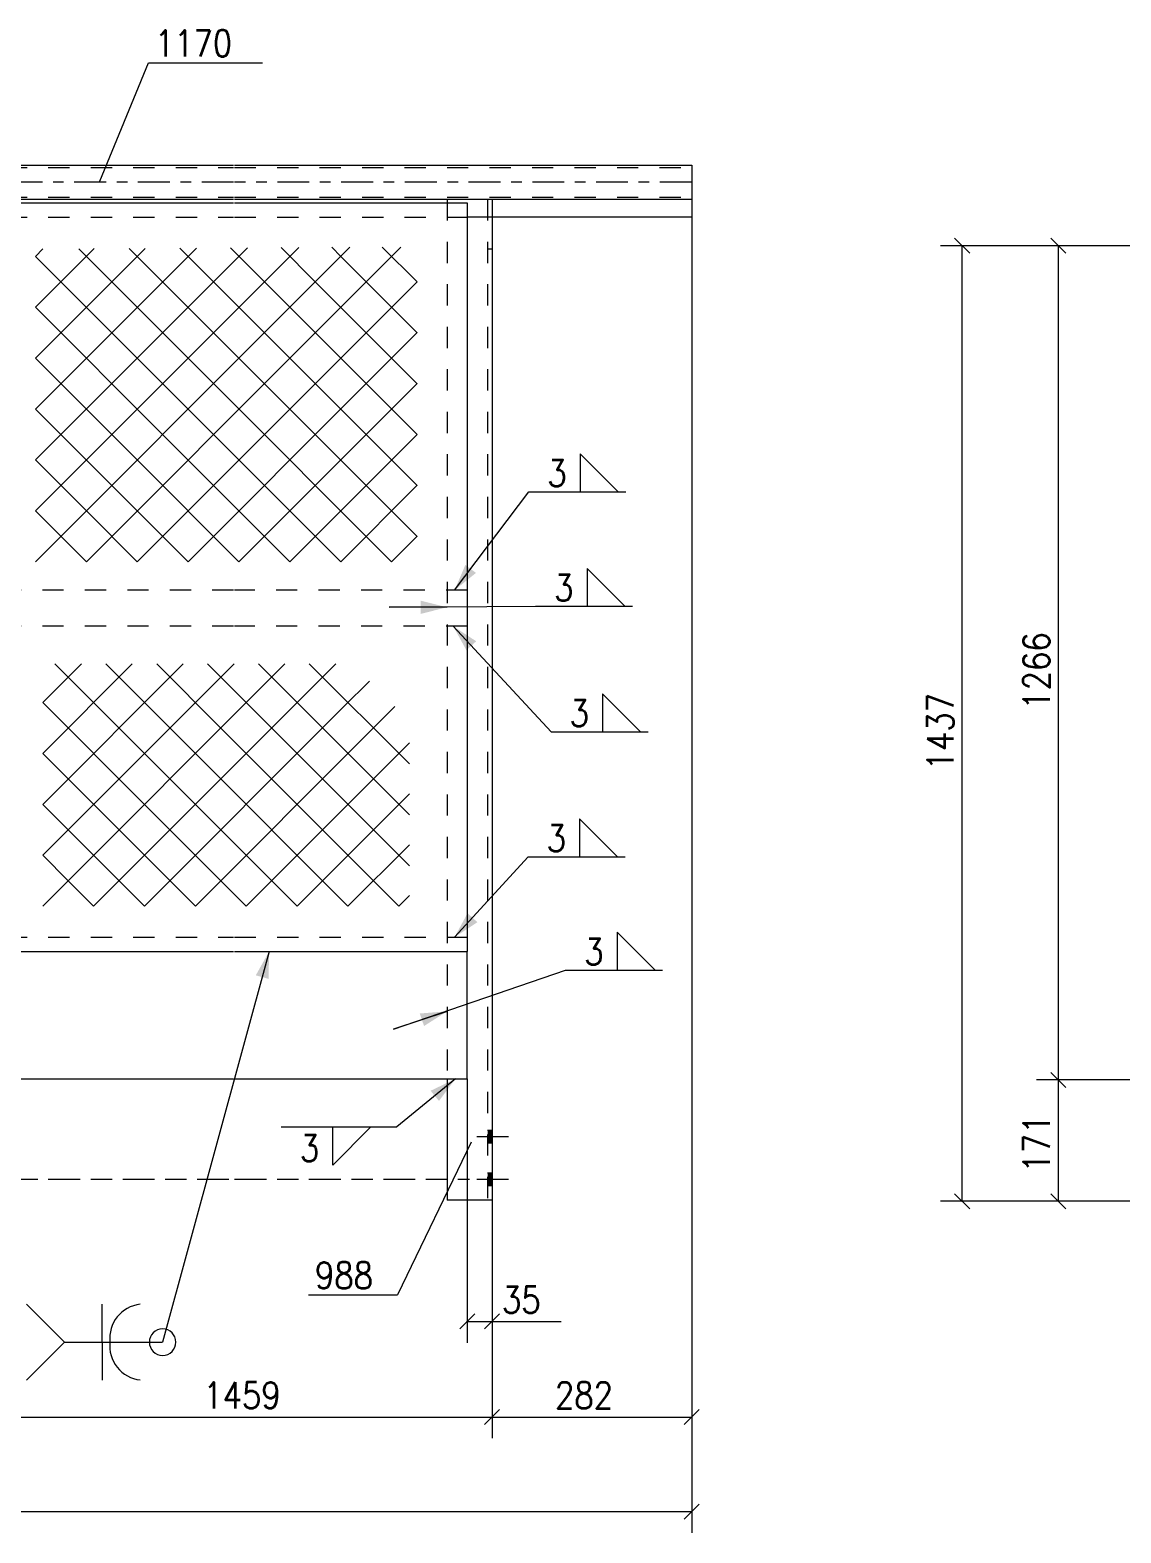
# Model space of a CAD drawing. Header units: millimetres. Extents: x 5 to 846, y 5 to 599.
# Drawn here: x 198.9 to 301.6, y 256.1 to 397.5 of the extents above; entities that cross this region are included whole.
import ezdxf

# ---------------------------------------------------------------- set-up
doc = ezdxf.new("R2010")
doc.units = ezdxf.units.MM
for name, pattern in [('XKITLINE00', [0]), ('XKITLINE02', [4, 2, -2]), ('XKITLINE03', [6, 3, -1, 1, -1]), ('XKITLINE06', [7, 3, -1, 2, -1])]:
    doc.linetypes.add(name, pattern=pattern)
for name, color, linetype, lineweight in [('Cota', 4, 'Continuous', 0), ('Marca da peça', 2, 'Continuous', 0), ('Objeto gráfico', 3, 'Continuous', 0), ('Parafuso', 3, 'Continuous', 0), ('Peça', 2, 'Continuous', 0), ('Solda', 1, 'Continuous', 0)]:
    doc.layers.add(name, color=color, linetype=linetype, lineweight=lineweight)
doc.styles.add('ROMANS', font='ROMANS__.TTF')
doc.styles.add('SIMPLEX', font='SIMPLEX_.TTF')

# ---------------------------------------------------------------- blocks, each defined once
blk = doc.blocks.new('*A52')
at = {"layer": 'Peça', "color": 4, "linetype": 'XKITLINE00', "lineweight": 0}
for p, q in [((82.42, 384.83), (126.96, 384.83)), ((82.42, 381.61), (82.42, 384.83)), ((127.06, 384.83), (172.51, 384.83)), ((172.61, 384.83), (218.05, 384.83)), ((218.15, 384.83), (261.18, 384.83)), ((261.18, 384.83), (261.18, 381.61))]:
    blk.add_line(p, q, dxfattribs=at)
at = {"layer": 'Peça', "color": 7, "linetype": 'XKITLINE02', "lineweight": 0}
for p, q in [((82.42, 384.61), (126.96, 384.61)), ((127.06, 384.61), (172.51, 384.61)), ((172.61, 384.61), (218.05, 384.61)), ((218.15, 384.61), (261.18, 384.61)), ((82.42, 381.82), (126.96, 381.82)), ((82.42, 381.61), (126.96, 381.61)), ((127.06, 381.82), (172.51, 381.82)), ((127.06, 381.61), (172.51, 381.61)), ((172.61, 381.82), (218.05, 381.82)), ((172.61, 381.61), (218.05, 381.61)), ((218.15, 381.82), (261.18, 381.82)), ((218.15, 381.61), (261.18, 381.61))]:
    blk.add_line(p, q, dxfattribs=at)
at = {"layer": 'Peça', "color": 7, "linetype": 'XKITLINE03', "lineweight": 0}
for p, q in [((126.96, 383.22), (82.42, 383.22)), ((172.51, 383.22), (127.06, 383.22)), ((218.05, 383.22), (172.61, 383.22)), ((261.18, 383.22), (218.15, 383.22))]:
    blk.add_line(p, q, dxfattribs=at)
blk = doc.blocks.new('*A55')
at = {"layer": 'Peça', "color": 7, "linetype": 'XKITLINE02', "lineweight": 0}
for p, q in [((238.15, 381.61), (242.39, 381.61)), ((238.15, 381.61), (238.15, 298.83)), ((241.96, 381.61), (241.96, 287.41)), ((242.39, 381.61), (242.39, 379.94)), ((241.96, 376.94), (242.39, 376.94))]:
    blk.add_line(p, q, dxfattribs=at)
at = {"layer": 'Peça', "color": 4, "linetype": 'XKITLINE00', "lineweight": 0}
for p, q in [((242.39, 379.94), (242.39, 287.41)), ((238.15, 298.83), (238.15, 287.41)), ((242.39, 287.41), (238.15, 287.41))]:
    blk.add_line(p, q, dxfattribs=at)
blk = doc.blocks.new('*A56')
at = {"layer": 'Parafuso'}
for points in [[(242.39, 292.81), (241.96, 292.81), (241.96, 294.01), (242.39, 294.01)], [(242.39, 288.81), (241.96, 288.81), (241.96, 290.01), (242.39, 290.01)]]:
    blk.add_hatch(color=7, dxfattribs=at).paths.add_polyline_path(points, flags=17)
at = {"layer": 'Parafuso', "color": 7, "linetype": 'XKITLINE00', "lineweight": 0}
for p, q in [((240.96, 293.41), (243.92, 293.41)), ((241.96, 294.01), (242.39, 294.01)), ((241.96, 292.81), (242.39, 292.81)), ((241.96, 290.01), (242.39, 290.01)), ((240.96, 289.41), (243.92, 289.41)), ((241.96, 288.81), (242.39, 288.81))]:
    blk.add_line(p, q, dxfattribs=at)
blk = doc.blocks.new('*A57')
at = {"layer": 'Peça', "color": 7, "linetype": 'XKITLINE02', "lineweight": 0}
for p, q in [((103.55, 310.83), (103.55, 312.16)), ((103.55, 312.16), (126.96, 312.16)), ((127.06, 312.16), (172.51, 312.16)), ((172.61, 312.16), (218.05, 312.16)), ((218.15, 312.16), (240.05, 312.16)), ((240.05, 312.16), (240.05, 310.83))]:
    blk.add_line(p, q, dxfattribs=at)
at = {"layer": 'Peça', "color": 4, "linetype": 'XKITLINE00', "lineweight": 0}
for p, q in [((103.55, 310.83), (103.55, 298.83)), ((240.05, 298.83), (240.05, 310.83)), ((103.55, 298.83), (126.96, 298.83)), ((127.06, 298.83), (172.51, 298.83)), ((172.61, 298.83), (218.05, 298.83)), ((218.15, 298.83), (240.05, 298.83))]:
    blk.add_line(p, q, dxfattribs=at)
blk = doc.blocks.new('*A58')
at = {"layer": 'Peça', "color": 4, "linetype": 'XKITLINE00', "lineweight": 0}
for p, q in [((103.55, 381.27), (126.96, 381.27)), ((103.55, 381.27), (103.55, 310.83)), ((127.06, 381.27), (172.51, 381.27)), ((172.61, 381.27), (218.05, 381.27)), ((218.15, 381.27), (240.05, 381.27)), ((240.05, 381.27), (240.05, 310.83)), ((103.55, 310.83), (126.96, 310.83)), ((127.06, 310.83), (172.51, 310.83)), ((172.61, 310.83), (218.05, 310.83)), ((218.15, 310.83), (240.05, 310.83))]:
    blk.add_line(p, q, dxfattribs=at)
blk = doc.blocks.new('*A59')
at = {"layer": 'Peça', "color": 7, "linetype": 'XKITLINE02', "lineweight": 0}
for p, q in [((126.96, 344.83), (103.55, 344.83)), ((103.55, 344.83), (103.55, 341.43)), ((172.51, 344.83), (127.06, 344.83)), ((218.05, 344.83), (172.61, 344.83)), ((240.05, 344.83), (218.15, 344.83)), ((240.05, 344.83), (240.05, 341.43)), ((126.96, 341.43), (103.55, 341.43)), ((172.51, 341.43), (127.06, 341.43)), ((218.05, 341.43), (172.61, 341.43)), ((240.05, 341.43), (218.15, 341.43))]:
    blk.add_line(p, q, dxfattribs=at)
blk = doc.blocks.new('*A60')
at = {"layer": 'Peça', "color": 4, "linetype": 'XKITLINE00', "lineweight": 0}
for p, q in [((82.42, 381.61), (126.96, 381.61)), ((82.42, 381.61), (82.42, 379.94)), ((127.06, 381.61), (172.51, 381.61)), ((172.61, 381.61), (218.05, 381.61)), ((218.15, 381.61), (261.18, 381.61)), ((261.18, 381.61), (261.18, 379.94)), ((82.42, 379.94), (103.55, 379.94)), ((261.18, 379.94), (240.05, 379.94))]:
    blk.add_line(p, q, dxfattribs=at)
at = {"layer": 'Peça', "color": 7, "linetype": 'XKITLINE02', "lineweight": 0}
for p, q in [((103.55, 379.94), (126.96, 379.94)), ((127.06, 379.94), (172.51, 379.94)), ((172.61, 379.94), (218.05, 379.94)), ((218.15, 379.94), (240.05, 379.94))]:
    blk.add_line(p, q, dxfattribs=at)
blk = doc.blocks.new('*A123')
at = {"layer": 'Objeto gráfico', "color": 7, "linetype": 'XKITLINE06', "lineweight": 0}
for p, q in [((107.28, 289.41), (126.96, 289.41)), ((127.06, 289.41), (172.51, 289.41)), ((172.61, 289.41), (218.05, 289.41)), ((218.15, 289.41), (240.27, 289.41))]:
    blk.add_line(p, q, dxfattribs=at)
blk = doc.blocks.new('*A126')
at = {"layer": 'Objeto gráfico', "color": 2, "linetype": 'XKITLINE00', "lineweight": 0}
for p, q in [((199.4, 361.87), (214.55, 377.02)), ((199.4, 366.66), (209.73, 376.99)), ((199.4, 371.45), (204.92, 376.97)), ((199.4, 376.24), (200.1, 376.94)), ((213.77, 361.87), (199.4, 376.24)), ((216.16, 364.27), (203.47, 376.96)), ((218.56, 366.66), (208.23, 376.99)), ((220.95, 369.05), (213, 377.01)), ((223.35, 371.45), (217.76, 377.04)), ((218.18, 375.86), (219.37, 377.05)), ((220.58, 373.47), (224.18, 377.07)), ((225.74, 373.84), (222.52, 377.06)), ((222.97, 371.07), (229, 377.1)), ((225.37, 368.68), (233.81, 377.12)), ((228.14, 376.24), (227.29, 377.09)), ((235.33, 369.04), (228.14, 376.24)), ((235.33, 373.83), (232.05, 377.11)), ((199.4, 357.08), (218.18, 375.86)), ((199.4, 352.29), (220.58, 373.47)), ((235.33, 364.25), (225.74, 373.84)), ((227.76, 366.28), (235.33, 373.85)), ((211.37, 359.48), (199.4, 371.45)), ((199.4, 347.5), (222.97, 371.07)), ((235.33, 359.47), (223.35, 371.45)), ((204.19, 347.5), (225.37, 368.68)), ((235.33, 354.68), (220.95, 369.05)), ((230.16, 363.89), (235.33, 369.07)), ((208.98, 357.08), (199.4, 366.66)), ((235.33, 349.89), (218.56, 366.66)), ((208.98, 347.5), (227.76, 366.28)), ((213.77, 347.5), (230.16, 363.89)), ((232.93, 347.5), (216.16, 364.27)), ((232.55, 361.49), (235.33, 364.28)), ((206.59, 354.69), (199.4, 361.87)), ((228.14, 347.5), (213.77, 361.87)), ((218.56, 347.5), (232.55, 361.49)), ((223.35, 347.5), (211.37, 359.48)), ((234.95, 359.1), (235.33, 359.49)), ((223.35, 347.5), (234.95, 359.1)), ((204.19, 352.29), (199.4, 357.08)), ((218.56, 347.5), (208.98, 357.08)), ((213.77, 347.5), (206.59, 354.69)), ((228.14, 347.5), (235.33, 354.7)), ((201.8, 349.9), (199.4, 352.29)), ((208.98, 347.5), (204.19, 352.29)), ((204.19, 347.5), (201.8, 349.9)), ((232.93, 347.5), (235.33, 349.91))]:
    blk.add_line(p, q, dxfattribs=at)
blk = doc.blocks.new('*A128')
at = {"layer": 'Objeto gráfico', "color": 2, "linetype": 'XKITLINE00', "lineweight": 0}
for p, q in [((200.08, 315.09), (222.88, 337.89)), ((200.08, 319.88), (218.09, 337.89)), ((200.08, 324.67), (213.3, 337.89)), ((200.08, 329.46), (208.51, 337.89)), ((200.08, 334.25), (203.73, 337.89)), ((212.06, 327.06), (201.23, 337.89)), ((214.45, 329.46), (206.02, 337.89)), ((216.85, 331.85), (210.81, 337.89)), ((219.24, 334.25), (215.6, 337.89)), ((221.64, 336.64), (220.39, 337.89)), ((234.6, 323.68), (221.64, 336.64)), ((234.6, 328.47), (225.18, 337.89)), ((226.05, 336.26), (227.67, 337.89)), ((204.87, 315.09), (226.05, 336.26)), ((228.44, 333.87), (230.85, 336.27)), ((209.66, 324.67), (200.08, 334.25)), ((209.66, 315.09), (228.44, 333.87)), ((234.6, 318.89), (219.24, 334.25)), ((230.84, 331.48), (233.24, 333.88)), ((214.45, 315.09), (230.84, 331.48)), ((233.61, 315.09), (216.85, 331.85)), ((233.23, 329.08), (234.6, 330.45)), ((207.27, 322.27), (200.08, 329.46)), ((228.82, 315.09), (214.45, 329.46)), ((219.24, 315.09), (233.23, 329.08)), ((224.03, 315.09), (212.06, 327.06)), ((224.03, 315.09), (234.6, 325.66)), ((204.87, 319.88), (200.08, 324.67)), ((219.24, 315.09), (209.66, 324.67)), ((214.45, 315.09), (207.27, 322.27)), ((202.48, 317.48), (200.08, 319.88)), ((209.66, 315.09), (204.87, 319.88)), ((228.82, 315.09), (234.6, 320.87)), ((204.87, 315.09), (202.48, 317.48)), ((233.61, 315.09), (234.6, 316.08))]:
    blk.add_line(p, q, dxfattribs=at)
blk = doc.blocks.new('*A294')
at = {"layer": 'Cota', "color": 7, "linetype": 'XKITLINE00', "lineweight": 0}
for p, q in [((82.42, 383.22), (82.42, 264.05)), ((261.18, 380.77), (261.18, 256.11)), ((81.96, 257.65), (81.71, 257.4)), ((82.42, 257.65), (82.42, 256.11)), ((86.98, 258.11), (261.18, 258.11)), ((261.89, 258.81), (260.47, 257.4))]:
    blk.add_line(p, q, dxfattribs=at)
at = {"layer": 'Cota', "color": 3}
for p in [(82.42, 258.11), (261.18, 258.11)]:
    blk.add_point(p, dxfattribs=at)
at = {"layer": 'Cota', "color": 3, "style": 'SIMPLEX', "width": 0.85}
blk.add_text('5010', height=2.5, dxfattribs=at).set_placement((167.39, 258.91))
blk = doc.blocks.new('*A299')
at = {"layer": 'Solda'}
blk.add_hatch(color=7, dxfattribs=at).paths.add_polyline_path([(238.15, 343.22), (235.65, 342.59), (235.65, 343.84)], flags=17)
at = {"layer": 'Solda', "color": 3, "linetype": 'XKITLINE00', "lineweight": 0}
for p, q in [((254.9, 343.31), (251.33, 346.88)), ((251.33, 346.88), (251.33, 343.31)), ((251.33, 343.31), (254.9, 343.31))]:
    blk.add_line(p, q, dxfattribs=at)
at = {"layer": 'Solda', "color": 7, "linetype": 'XKITLINE00', "lineweight": 0}
for p, q in [((232.7, 343.22), (246.48, 343.31)), ((238.15, 343.22), (232.7, 343.22)), ((246.48, 343.31), (255.61, 343.31))]:
    blk.add_line(p, q, dxfattribs=at)
at = {"layer": 'Solda', "color": 3, "style": 'ROMANS', "width": 0.85}
blk.add_text('3', height=2.5, dxfattribs=at).set_placement((248.23, 343.81))
blk = doc.blocks.new('*A302')
at = {"layer": 'Solda'}
blk.add_hatch(color=7, dxfattribs=at).paths.add_polyline_path([(238.86, 344.83), (239.87, 347.2), (240.87, 346.45)], flags=17)
at = {"layer": 'Solda', "color": 3, "linetype": 'XKITLINE00', "lineweight": 0}
for p, q in [((254.26, 354.09), (250.69, 357.66)), ((250.69, 357.66), (250.69, 354.09)), ((250.69, 354.09), (254.26, 354.09))]:
    blk.add_line(p, q, dxfattribs=at)
at = {"layer": 'Solda', "color": 7, "linetype": 'XKITLINE00', "lineweight": 0}
for p, q in [((238.86, 344.83), (245.84, 354.09)), ((245.84, 354.09), (254.98, 354.09))]:
    blk.add_line(p, q, dxfattribs=at)
at = {"layer": 'Solda', "color": 3, "style": 'ROMANS', "width": 0.85}
blk.add_text('3', height=2.5, dxfattribs=at).set_placement((247.59, 354.59))
blk = doc.blocks.new('*A303')
at = {"layer": 'Solda'}
blk.add_hatch(color=7, dxfattribs=at).paths.add_polyline_path([(238.73, 341.43), (240.89, 340.02), (239.97, 339.17)], flags=17)
at = {"layer": 'Solda', "color": 7, "linetype": 'XKITLINE00', "lineweight": 0}
for p, q in [((238.73, 341.43), (247.94, 331.51)), ((247.94, 331.51), (257.07, 331.51))]:
    blk.add_line(p, q, dxfattribs=at)
at = {"layer": 'Solda', "color": 3, "linetype": 'XKITLINE00', "lineweight": 0}
for p, q in [((256.36, 331.51), (252.79, 335.08)), ((252.79, 335.08), (252.79, 331.51)), ((252.79, 331.51), (256.36, 331.51))]:
    blk.add_line(p, q, dxfattribs=at)
at = {"layer": 'Solda', "color": 3, "style": 'ROMANS', "width": 0.85}
blk.add_text('3', height=2.5, dxfattribs=at).set_placement((249.69, 332.01))
blk = doc.blocks.new('*A304')
at = {"layer": 'Solda'}
blk.add_hatch(color=7, dxfattribs=at).paths.add_polyline_path([(238.85, 312.16), (240.08, 314.43), (241, 313.58)], flags=17)
at = {"layer": 'Solda', "color": 3, "linetype": 'XKITLINE00', "lineweight": 0}
for p, q in [((254.2, 319.73), (250.63, 323.31)), ((250.63, 323.31), (250.63, 319.73)), ((250.63, 319.73), (254.2, 319.73))]:
    blk.add_line(p, q, dxfattribs=at)
at = {"layer": 'Solda', "color": 7, "linetype": 'XKITLINE00', "lineweight": 0}
for p, q in [((238.85, 312.16), (245.78, 319.73)), ((245.78, 319.73), (254.92, 319.73))]:
    blk.add_line(p, q, dxfattribs=at)
at = {"layer": 'Solda', "color": 3, "style": 'ROMANS', "width": 0.85}
blk.add_text('3', height=2.5, dxfattribs=at).set_placement((247.53, 320.23))
blk = doc.blocks.new('*A305')
at = {"layer": 'Solda'}
blk.add_hatch(color=7, dxfattribs=at).paths.add_polyline_path([(238.15, 305.19), (235.98, 303.81), (235.58, 304.99)], flags=17)
at = {"layer": 'Solda', "color": 3, "linetype": 'XKITLINE00', "lineweight": 0}
for p, q in [((257.73, 309.06), (254.16, 312.63)), ((254.16, 312.63), (254.16, 309.06)), ((254.16, 309.06), (257.73, 309.06))]:
    blk.add_line(p, q, dxfattribs=at)
at = {"layer": 'Solda', "color": 7, "linetype": 'XKITLINE00', "lineweight": 0}
for p, q in [((233.12, 303.51), (249.31, 309.06)), ((249.31, 309.06), (258.44, 309.06)), ((238.15, 305.19), (233.12, 303.51))]:
    blk.add_line(p, q, dxfattribs=at)
at = {"layer": 'Solda', "color": 3, "style": 'ROMANS', "width": 0.85}
blk.add_text('3', height=2.5, dxfattribs=at).set_placement((251.06, 309.56))
blk = doc.blocks.new('*A306')
at = {"layer": 'Solda'}
blk.add_hatch(color=7, dxfattribs=at).paths.add_polyline_path([(238.93, 298.83), (237.39, 296.76), (236.6, 297.72)], flags=17)
at = {"layer": 'Solda', "color": 7, "linetype": 'XKITLINE00', "lineweight": 0}
for p in [(238.93, 298.83), (222.54, 294.31)]:
    blk.add_line(p, (233.43, 294.31), dxfattribs=at)
at = {"layer": 'Solda', "color": 3, "linetype": 'XKITLINE00', "lineweight": 0}
for p, q in [((227.39, 294.31), (230.97, 294.31)), ((230.97, 294.31), (227.39, 290.73)), ((227.39, 290.73), (227.39, 294.31))]:
    blk.add_line(p, q, dxfattribs=at)
at = {"layer": 'Solda', "color": 3, "style": 'ROMANS', "width": 0.85}
blk.add_text('3', height=2.5, dxfattribs=at).set_placement((224.29, 291.06))
blk = doc.blocks.new('*A314')
at = {"layer": 'Solda'}
blk.add_hatch(color=7, dxfattribs=at).paths.add_polyline_path([(221.4, 310.83), (221.34, 308.25), (220.14, 308.58)], flags=17)
at = {"layer": 'Solda', "color": 7, "linetype": 'XKITLINE00', "lineweight": 0}
for p in [(221.4, 310.83), (202.12, 274.06)]:
    blk.add_line(p, (211.37, 274.06), dxfattribs=at)
at = {"layer": 'Solda', "color": 3, "linetype": 'XKITLINE00', "lineweight": 0}
for p, q in [((202.12, 274.06), (198.55, 277.63)), ((205.69, 274.06), (205.69, 277.63)), ((202.12, 274.06), (198.55, 270.49)), ((205.69, 274.06), (205.69, 270.49))]:
    blk.add_line(p, q, dxfattribs=at)
for centre, radius, start, end in [((209.62, 274.42), 3.23, 96.3402, 186.3402), ((211.37, 274.06), 1.25, 90, 270), ((211.37, 274.06), 1.25, 270, 90), ((209.62, 273.71), 3.23, 173.6598, 263.6598)]:
    blk.add_arc(centre, radius, start, end, dxfattribs=at)
at = {"layer": 'Solda', "color": 3, "style": 'ROMANS', "width": 0.85}
blk.add_text('PONTEAR', height=2.5, dxfattribs=at).set_placement((181.96, 273.31))
blk = doc.blocks.new('*A315')
at = {"layer": 'Marca da peça', "color": 7, "linetype": 'XKITLINE00', "lineweight": 0}
for p, q in [((205.46, 383.33), (210.03, 394.44)), ((210.03, 394.44), (220.77, 394.44))]:
    blk.add_line(p, q, dxfattribs=at)
at = {"layer": 'Marca da peça', "color": 4, "style": 'ROMANS', "width": 0.85}
blk.add_text('1170', height=2.5, dxfattribs=at).set_placement((210.63, 395.04))
blk = doc.blocks.new('*A316')
at = {"layer": 'Marca da peça', "color": 7, "linetype": 'XKITLINE00', "lineweight": 0}
for p in [(240.43, 292.87), (225.11, 278.5)]:
    blk.add_line(p, (233.47, 278.5), dxfattribs=at)
at = {"layer": 'Marca da peça', "color": 4, "style": 'ROMANS', "width": 0.85}
blk.add_text('988', height=2.5, dxfattribs=at).set_placement((225.71, 279.1))
blk = doc.blocks.new('*A325')
at = {"layer": 'Cota', "color": 7, "linetype": 'XKITLINE00', "lineweight": 0}
for p, q in [((240.05, 298.83), (240.05, 274)), ((242.39, 287.41), (242.39, 274)), ((240.76, 276.71), (239.35, 275.3)), ((240.05, 276), (242.39, 276)), ((243.09, 276.71), (241.68, 275.3)), ((242.39, 276), (248.9, 276)), ((242.39, 276), (248.9, 276))]:
    blk.add_line(p, q, dxfattribs=at)
at = {"layer": 'Cota', "color": 3}
for p in [(240.05, 276), (242.39, 276)]:
    blk.add_point(p, dxfattribs=at)
at = {"layer": 'Cota', "color": 3, "style": 'SIMPLEX', "width": 0.85}
blk.add_text('35', height=2.5, dxfattribs=at).set_placement((243.32, 276.8))
blk = doc.blocks.new('*A326')
at = {"layer": 'Cota', "color": 7, "linetype": 'XKITLINE00', "lineweight": 0}
for p, q in [((261.18, 379.94), (261.18, 265.01)), ((242.39, 287.41), (242.39, 265.01)), ((243.09, 267.72), (241.68, 266.3)), ((261.89, 267.72), (260.47, 266.3)), ((242.39, 267.01), (261.18, 267.01))]:
    blk.add_line(p, q, dxfattribs=at)
at = {"layer": 'Cota', "color": 3}
for p in [(242.39, 267.01), (261.18, 267.01)]:
    blk.add_point(p, dxfattribs=at)
at = {"layer": 'Cota', "color": 3, "style": 'SIMPLEX', "width": 0.85}
blk.add_text('282', height=2.5, dxfattribs=at).set_placement((248.3, 267.81))
blk = doc.blocks.new('*A327')
at = {"layer": 'Cota', "color": 7, "linetype": 'XKITLINE00', "lineweight": 0}
for p, q in [((196.84, 287.41), (196.84, 275.81)), ((242.39, 287.41), (242.39, 265.01)), ((196.84, 273.31), (196.84, 265.01)), ((197.55, 267.72), (196.13, 266.3)), ((243.09, 267.72), (241.68, 266.3)), ((196.84, 267.01), (242.39, 267.01))]:
    blk.add_line(p, q, dxfattribs=at)
at = {"layer": 'Cota', "color": 3}
for p in [(196.84, 267.01), (242.39, 267.01)]:
    blk.add_point(p, dxfattribs=at)
at = {"layer": 'Cota', "color": 3, "style": 'SIMPLEX', "width": 0.85}
blk.add_text('1459', height=2.5, dxfattribs=at).set_placement((215.2, 267.81))
blk = doc.blocks.new('*A343')
at = {"layer": 'Cota', "color": 7, "linetype": 'XKITLINE00', "lineweight": 0}
for p, q in [((294.99, 377.94), (296.41, 376.53)), ((348.48, 377.24), (293.65, 377.24)), ((295.7, 298.75), (295.7, 377.24)), ((340.2, 298.75), (293.65, 298.75)), ((294.99, 299.45), (296.41, 298.04))]:
    blk.add_line(p, q, dxfattribs=at)
at = {"layer": 'Cota', "color": 3}
for p in [(295.7, 377.24), (295.7, 298.75)]:
    blk.add_point(p, dxfattribs=at)
at = {"layer": 'Cota', "color": 3, "style": 'SIMPLEX', "width": 0.85}
blk.add_text('1266', height=2.5, rotation=90.0002, dxfattribs=at).set_placement((294.9, 333.58))
blk = doc.blocks.new('*A344')
at = {"layer": 'Cota', "color": 7, "linetype": 'XKITLINE00', "lineweight": 0}
for p, q in [((340.2, 298.75), (293.65, 298.75)), ((294.99, 299.45), (296.41, 298.04)), ((295.7, 287.33), (295.7, 298.75)), ((310.11, 287.33), (293.65, 287.33)), ((294.99, 288.03), (296.41, 286.62)), ((364.22, 287.33), (313.61, 287.33))]:
    blk.add_line(p, q, dxfattribs=at)
at = {"layer": 'Cota', "color": 3}
for p in [(295.7, 298.75), (295.7, 287.33)]:
    blk.add_point(p, dxfattribs=at)
at = {"layer": 'Cota', "color": 3, "style": 'SIMPLEX', "width": 0.85}
blk.add_text('171', height=2.5, rotation=90.0002, dxfattribs=at).set_placement((294.9, 290.02))
blk = doc.blocks.new('*A345')
at = {"layer": 'Cota', "color": 7, "linetype": 'XKITLINE00', "lineweight": 0}
for p, q in [((285.93, 377.94), (287.35, 376.53)), ((348.48, 377.24), (284.59, 377.24)), ((286.64, 287.33), (286.64, 377.24)), ((310.11, 287.33), (284.59, 287.33)), ((285.93, 288.03), (287.35, 286.62)), ((364.22, 287.33), (313.61, 287.33))]:
    blk.add_line(p, q, dxfattribs=at)
at = {"layer": 'Cota', "color": 3}
for p in [(286.64, 377.24), (286.64, 287.33)]:
    blk.add_point(p, dxfattribs=at)
at = {"layer": 'Cota', "color": 3, "style": 'SIMPLEX', "width": 0.85}
blk.add_text('1437', height=2.5, rotation=90.0002, dxfattribs=at).set_placement((285.84, 327.87))

msp = doc.modelspace()

# ---------------------------------------------------------------- block references
at = {"lineweight": 0}
for name in ['*A315', '*A52', '*A294', '*A60', '*A58', '*A55', '*A326', '*A345', '*A343', '*A126', '*A302', '*A299', '*A59', '*A303', '*A128', '*A304', '*A305', '*A57', '*A314', '*A306', '*A325', '*A344', '*A316', '*A56', '*A123', '*A327']:
    msp.add_blockref(name, (0, 0), dxfattribs=at)

doc.saveas('drawing.dxf')
